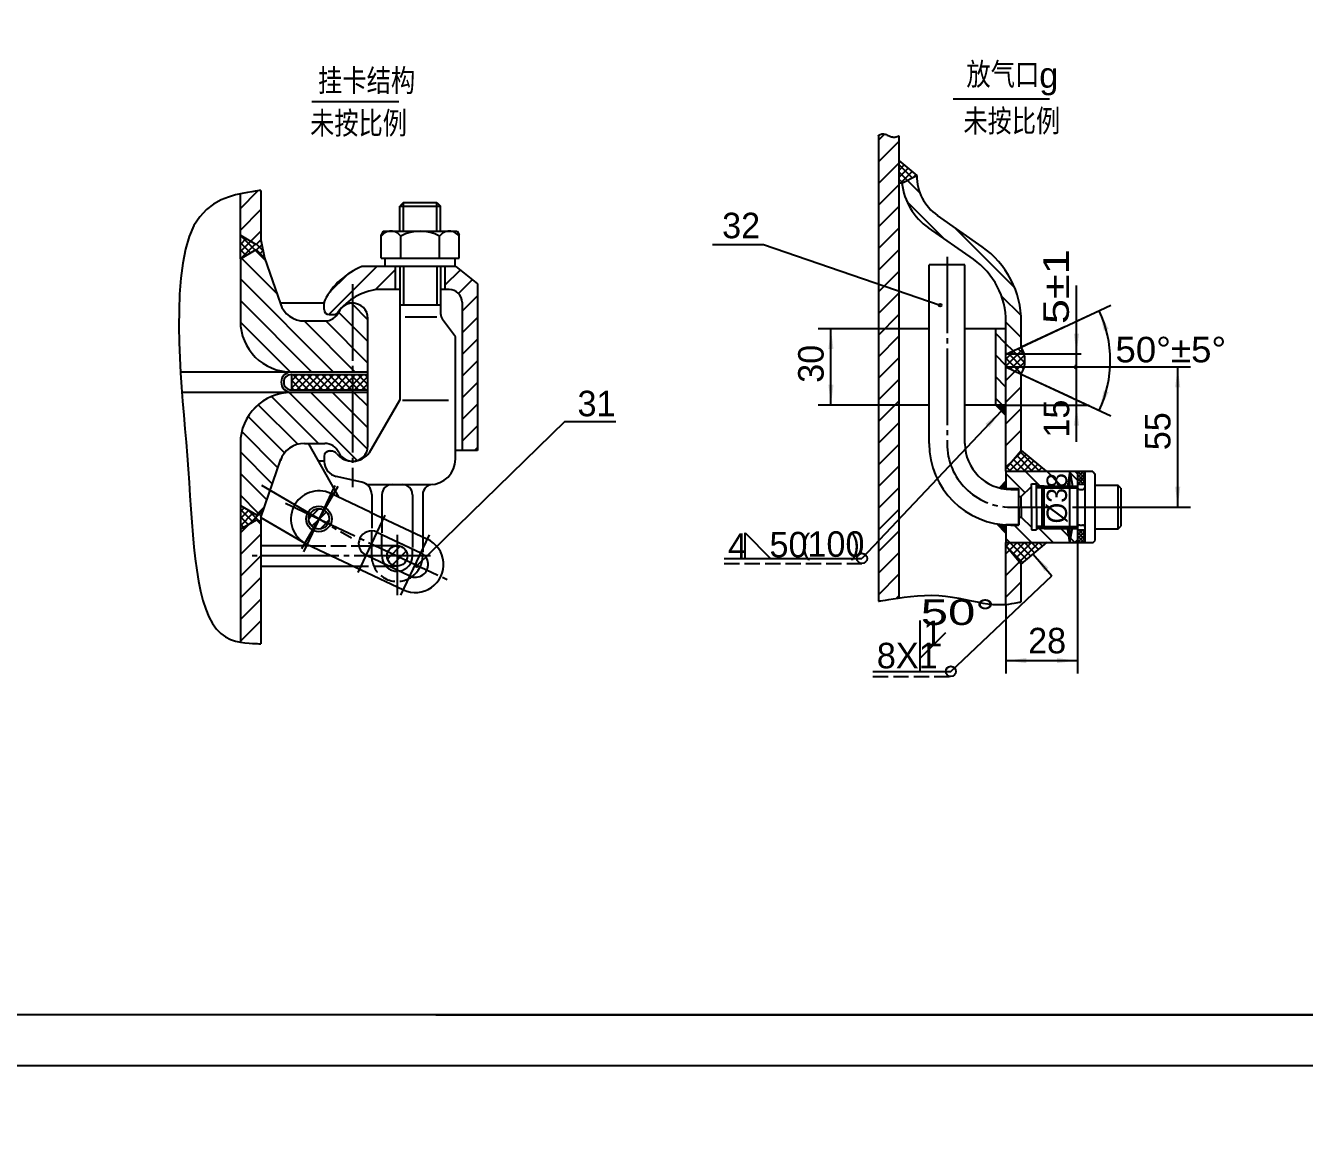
# Model space of a CAD drawing. Extents: x -623 to 82863, y -6032 to 376.
# Drawn here: x 5510.7 to 5761.4, y -714.1 to -494.7 of the extents above; entities that cross this region are included whole.
import ezdxf

# ---------------------------------------------------------------- set-up
doc = ezdxf.new("R2010")
doc.units = 0
doc.linetypes.add('DASHDOT', pattern=[18, 15, -1, 1, -1])
doc.linetypes.add('DASHED', pattern=[4, 3, -1])
doc.layers.get('0').update_dxf_attribs({"color": 8, "linetype": 'CONTINUOUS'})
for name, color, linetype in [('1', 8, 'CONTINUOUS'), ('2', 94, 'DASHDOT'), ('3', 2, 'DASHED'), ('5', 214, 'CONTINUOUS'), ('85', 7, 'CONTINUOUS')]:
    doc.layers.add(name, color=color, linetype=linetype)
doc.styles.get("Standard").update_dxf_attribs({"font": 'cadt_en', "bigfont": 'cadt_hz'})
doc.styles.add('STYLE1', font='cadt_en.shx', dxfattribs={"bigfont": 'cadt_hz.shx'})
doc.styles.add('STYLE188', font='cadt_en.shx', dxfattribs={"width": 1.439846, "bigfont": 'cadt_hz.shx'})
doc.styles.add('STYLE189', font='cadt_en.shx', dxfattribs={"width": 0.974868, "bigfont": 'cadt_hz.shx'})
doc.styles.add('STYLE190', font='cadt_en.shx', dxfattribs={"width": 1.319444, "bigfont": 'cadt_hz.shx'})
doc.styles.add('STYLE191', font='cadt_en.shx', dxfattribs={"width": 1.076207, "bigfont": 'cadt_hz.shx'})
doc.styles.add('STYLE192', font='cadt_en.shx', dxfattribs={"width": 1.088705, "bigfont": 'cadt_hz.shx'})
doc.styles.add('STYLE201', font='cadt_en.shx', dxfattribs={"width": 1.044319, "bigfont": 'cadt_hz.shx'})
doc.dimstyles.get("Standard").update_dxf_attribs({"dimtxt": 3.5, "dimasz": 4, "dimexe": 2, "dimexo": 0, "dimgap": 1, "dimtad": 1, "dimtoh": 1, "dimdec": 4, "dimzin": 0, "dimtxsty": 'STANDARD', "dimcen": 0, "dimazin": 3, "dimtfac": 1, "dimtdec": 4, "dimtmove": 0, "dimatfit": 3, "dimtolj": 1, "dimtzin": 0})

# ---------------------------------------------------------------- blocks, each defined once
blk = doc.blocks.new('*D15')
for p, q in [((5702.9, -561.66), (5739.07, -561.66)), ((5736.57, -589.16), (5736.57, -561.66)), ((5725.36, -589.16), (5739.07, -589.16))]:
    blk.add_line(p, q)
for points in [[(5736.57, -561.66), (5737.07, -565.66), (5736.07, -565.66)], [(5736.57, -589.16), (5736.07, -585.16), (5737.07, -585.16)]]:
    blk.add_solid(points)
at = {"style": 'STYLE1'}
blk.add_text('55', height=5, rotation=90, dxfattribs=at).set_placement((5735.14, -577.99))
blk = doc.blocks.new('*D16')
for p, q in [((5716.9, -596.16), (5716.9, -621.74)), ((5702.9, -608.19), (5702.9, -621.74)), ((5702.9, -619.24), (5716.9, -619.24))]:
    blk.add_line(p, q)
for points in [[(5702.9, -619.24), (5706.9, -618.74), (5706.9, -619.74)], [(5716.9, -619.24), (5712.9, -619.74), (5712.9, -618.74)]]:
    blk.add_solid(points)
at = {"style": 'STYLE1'}
blk.add_text('28', height=5, dxfattribs=at).set_placement((5707.25, -617.81))
blk = doc.blocks.new('*D17')
for p, q in [((5681.9, -554.16), (5666.08, -554.16)), ((5668.58, -569.16), (5668.58, -554.16)), ((5681.9, -569.16), (5666.08, -569.16))]:
    blk.add_line(p, q)
for points in [[(5668.58, -554.16), (5669.08, -558.16), (5668.08, -558.16)], [(5668.58, -569.16), (5668.08, -565.16), (5669.08, -565.16)]]:
    blk.add_solid(points)
at = {"style": 'STYLE1'}
blk.add_text('30', height=5, rotation=90, dxfattribs=at).set_placement((5667.15, -564.77))
blk = doc.blocks.new('*D18')
for p, q in [((5716.72, -576.36), (5716.72, -545.68)), ((5717.63, -559.16), (5702.9, -559.16)), ((5702.9, -561.66), (5719.22, -561.66)), ((5702.9, -569.16), (5719.22, -569.16))]:
    blk.add_line(p, q)
for points in [[(5716.72, -559.16), (5716.22, -555.16), (5717.22, -555.16)], [(5716.72, -569.16), (5717.22, -573.16), (5716.22, -573.16)]]:
    blk.add_solid(points)
at = {"style": 'STYLE1'}
blk.add_text('15', height=5, rotation=90, dxfattribs=at).set_placement((5715.3, -575.51))
at = {"insert": (5715.3, -553.25), "char_height": 5, "attachment_point": 7, "rotation": 90, "style": 'STYLE190'}
blk.add_mtext('5%%p1', dxfattribs=at)
blk = doc.blocks.new('*D19')
for p, q in [((5705.9, -557.76), (5723.44, -549.58)), ((5705.9, -563.06), (5723.44, -571.24))]:
    blk.add_line(p, q)
blk.add_arc((5700.22, -560.41), 23.13, 335, 385)
for points in [[(5721.18, -550.64), (5723.02, -554.22), (5722.08, -554.57)], [(5721.18, -570.18), (5722.08, -566.25), (5723.02, -566.6)]]:
    blk.add_solid(points)
at = {"insert": (5724.35, -560.83), "char_height": 5, "attachment_point": 7, "style": 'STYLE191'}
blk.add_mtext('50%%d%%p5%%d', dxfattribs=at)
blk = doc.blocks.new('*U20')
for p, q in [((5700.93, -569.19), (5700.97, -569.16)), ((5701.07, -569.34), (5701.25, -569.16)), ((5701.12, -569.16), (5702.9, -570.94, 1)), ((5701.22, -569.48), (5701.53, -569.16)), ((5701.36, -569.62), (5701.81, -569.16)), ((5701.4, -569.16), (5702.9, -570.66)), ((5701.5, -569.76), (5702.1, -569.16)), ((5701.64, -569.9), (5702.38, -569.16)), ((5702.9, -570.37), (5701.68, -569.16)), ((5701.78, -570.04), (5702.66, -569.16)), ((5701.92, -570.18), (5702.9, -569.21)), ((5701.97, -569.16), (5702.9, -570.09)), ((5702.06, -570.33), (5702.9, -569.49)), ((5702.21, -570.47), (5702.9, -569.77)), ((5702.29, -569.2), (5702.9, -569.81)), ((5702.35, -570.61), (5702.9, -570.06)), ((5702.49, -570.75), (5702.9, -570.34)), ((5702.53, -569.16), (5702.9, -569.53)), ((5702.63, -570.89), (5702.9, -570.62)), ((5702.77, -571.03), (5702.9, -570.9)), ((5702.82, -569.16), (5702.9, -569.24))]:
    blk.add_line(p, q)
blk = doc.blocks.new('*D21')
for p, q in [((5561.43, -370.71), (5535.01, -402.11)), ((5535.01, -402.11), (5522.45, -402.11))]:
    blk.add_line(p, q)
for points in [[(5561.43, -370.71), (5559.24, -374.09), (5558.47, -373.45)], [(5542.12, -393.67), (5544.31, -390.28), (5545.07, -390.93)]]:
    blk.add_solid(points)
at = {"insert": (5523.88, -400.68), "char_height": 5, "attachment_point": 7, "style": 'STYLE192'}
blk.add_mtext('%%c450', dxfattribs=at)
blk = doc.blocks.new('*D23')
for p, q in [((5546.89, -367.55), (5530.64, -378.99)), ((5530.64, -378.99), (5514.63, -378.99))]:
    blk.add_line(p, q)
for points in [[(5541.98, -371.01), (5544.97, -368.3), (5545.54, -369.11)], [(5540.35, -372.16), (5537.36, -374.87), (5536.79, -374.05)]]:
    blk.add_solid(points)
at = {"insert": (5516.06, -377.56), "char_height": 5, "attachment_point": 7, "style": 'STYLE201'}
blk.add_mtext('4-%%c30', dxfattribs=at)

msp = doc.modelspace()

# ---------------------------------------------------------------- linework, layer by layer
for p, q in [((5566.82312, -509.59999), (5583.86894, -509.59999, 1)), ((5711.45685, -509.14309), (5692.53854, -509.14309)), ((5677.89852, -517.2246), (5679.10463, -516.01849)), ((5677.89852, -516.27092), (5677.89885, -516.27074, 6.28319)), ((5677.89885, -516.27074), (5677.90111, -516.26949)), ((5677.90111, -516.26949), (5677.90724, -516.26609)), ((5677.90724, -516.26609), (5677.91918, -516.25949)), ((5677.91918, -516.25949), (5677.93887, -516.2486)), ((5677.93887, -516.2486), (5677.96825, -516.23235)), ((5677.96825, -516.23235), (5678.00924, -516.20968)), ((5678.00924, -516.20968), (5678.0638, -516.1795)), ((5678.0638, -516.1795), (5678.13348, -516.14166)), ((5678.13348, -516.14166), (5678.2184, -516.09957)), ((5678.2184, -516.09957), (5678.31831, -516.05757)), ((5678.31831, -516.05757), (5678.43296, -516.01997)), ((5678.43296, -516.01997), (5678.56209, -515.99111)), ((5678.56209, -515.99111), (5678.70546, -515.97531)), ((5678.70546, -515.97531), (5678.8628, -515.97691)), ((5678.8628, -515.97691), (5679.03387, -516.00021)), ((5679.03387, -516.00021), (5679.21795, -516.04776)), ((5679.21795, -516.04776), (5679.41245, -516.11492)), ((5679.41245, -516.11492), (5679.61433, -516.19526)), ((5679.61433, -516.19526), (5679.82053, -516.28233)), ((5679.82053, -516.28233), (5680.028, -516.36971)), ((5680.028, -516.36971), (5680.23369, -516.45097)), ((5680.23369, -516.45097), (5680.43455, -516.51967)), ((5681.52693, -516.49031), (5681.6251, -516.45143)), ((5681.6251, -516.45143), (5681.70612, -516.41633)), ((5681.70612, -516.41633), (5681.76963, -516.38832)), ((5681.76963, -516.38832), (5681.81736, -516.36727)), ((5681.81736, -516.36727), (5681.85155, -516.35219)), ((5681.85155, -516.35219), (5681.87447, -516.34209)), ((5681.87447, -516.34209), (5681.88838, -516.33595)), ((5681.88838, -516.33595), (5681.89852, -516.33148)), ((5681.89552, -516.3328), (5681.89815, -516.33164)), ((5677.89852, -521.46724), (5681.89852, -517.46724)), ((5680.43455, -516.51967), (5680.62753, -516.56937)), ((5680.62753, -516.56937), (5680.80994, -516.59542)), ((5680.80994, -516.59542), (5680.98053, -516.60021)), ((5680.98053, -516.60021), (5681.13841, -516.58793)), ((5681.13841, -516.58793), (5681.2827, -516.56273)), ((5681.2827, -516.56273), (5681.4125, -516.5288)), ((5681.4125, -516.5288), (5681.52693, -516.49031)), ((5681.89852, -521.70988), (5682.19449, -521.41391)), ((5677.89852, -525.70988), (5681.89852, -521.70988)), ((5684.52278, -524.6117), (5681.89852, -521.98744)), ((5681.89852, -523.12409), (5682.95599, -522.06663)), ((5681.89852, -524.53831), (5683.71749, -522.71934)), ((5683.58963, -525.09276), (5681.89852, -523.40166)), ((5682.19082, -525.66023), (5684.47899, -523.37206)), ((5677.89852, -529.95252), (5681.89852, -525.95252)), ((5682.65647, -525.57382), (5681.89852, -524.81587)), ((5686.0098, -527.51293), (5683.58963, -525.09276)), ((5684.79273, -524.47253), (5685.24049, -524.02477)), ((5549.01175, -528.92901), (5547.54523, -529.73589)), ((5550.47039, -528.34492), (5549.01175, -528.92901)), ((5551.86244, -527.93801), (5550.47039, -528.34492)), ((5553.12916, -527.66268), (5551.86244, -527.93801)), ((5552.80139, -530.57552), (5556.24117, -527.13575)), ((5554.21184, -527.47334), (5553.12916, -527.66268)), ((5555.0666, -527.33115), (5554.21184, -527.47334)), ((5555.70893, -527.22429), (5555.0666, -527.33115)), ((5556.16918, -527.14772), (5555.70893, -527.22429)), ((5556.4777, -527.0964), (5556.16918, -527.14772)), ((5556.66483, -527.06527), (5556.4777, -527.0964)), ((5556.76093, -527.04928), (5556.66483, -527.06527)), ((5556.79634, -527.04339), (5556.76093, -527.04928)), ((5546.12956, -530.81114), (5544.82347, -532.20038)), ((5547.54523, -529.73589), (5546.12956, -530.81114)), ((5552.80139, -534.81816), (5556.80139, -530.81816)), ((5584.79475, -535.03011), (5584.79475, -529.3903)), ((5591.29475, -535.03011), (5591.29475, -529.3903)), ((5677.89852, -534.19516), (5681.89852, -530.19516)), ((5690.81442, -536.56019), (5683.46371, -529.20948)), ((5543.68568, -533.94919), (5542.7615, -536.08462)), ((5544.82347, -532.20038), (5543.68568, -533.94919)), ((5542.7615, -536.08462), (5542.04259, -538.55953)), ((5555.69998, -538.79005), (5552.80139, -535.89146)), ((5552.80139, -536.23238), (5553.04714, -535.98663)), ((5552.80139, -537.64659), (5553.94372, -536.50427)), ((5554.84029, -537.0219), (5556.80139, -535.0608)), ((5677.89852, -538.4378), (5681.89852, -534.4378)), ((5704.59041, -546.09354), (5692.75014, -534.25327)), ((5542.04259, -538.55953), (5541.50721, -541.30823)), ((5552.80139, -539.0608), (5554.84029, -537.0219)), ((5554.80341, -539.30768), (5552.80139, -537.30567)), ((5553.90683, -539.82532), (5552.80139, -538.71988)), ((5552.82853, -540.44788), (5555.73687, -537.53954)), ((5557.71577, -540.80583), (5555.69998, -538.79005)), ((5557.25196, -538.9278), (5555.94533, -537.62117)), ((5555.97442, -538.71621), (5556.99521, -537.69542)), ((5556.68152, -539.42331), (5557.23904, -538.8658)), ((5655.33226, -537.64866), (5690.00811, -549.53783)), ((5677.89852, -542.68044), (5681.89852, -538.68044)), ((5541.50721, -541.30823), (5541.1336, -544.26501)), ((5553.01026, -540.34296), (5552.80139, -540.1341)), ((5559.94874, -547.28144), (5553.01026, -540.34296)), ((5579.56989, -541.99079), (5570.16909, -551.39159)), ((5579.25573, -546.54759), (5583.17668, -542.62664)), ((5584.79475, -541.99079), (5584.79475, -549.55206)), ((5591.29475, -541.99079), (5591.29475, -549.55206)), ((5592.91281, -545.61843), (5595.87041, -542.66084)), ((5677.89852, -546.92308), (5681.89852, -542.92308)), ((5541.1336, -544.26501), (5540.90002, -547.36417)), ((5571.0788, -562.65415), (5552.80139, -544.37674)), ((5595.54066, -547.23323), (5598.21981, -544.55407)), ((5540.90002, -547.36417), (5540.78472, -550.54002)), ((5566.83616, -562.65415), (5552.80139, -548.61938)), ((5596.26275, -550.75377), (5599.26275, -547.75377)), ((5677.89852, -551.16572), (5681.89852, -547.16572)), ((5705.85661, -551.60238), (5702.01651, -547.76228)), ((5540.78472, -550.54002), (5540.76595, -553.72686)), ((5572.0687, -550.91612), (5577.80139, -556.64881)), ((5574.55916, -549.16394), (5577.80139, -552.40617)), ((5677.89852, -555.40836), (5681.89852, -551.40836)), ((5716.85165, -552.65378), (5721.26175, -550.59732)), ((5540.76595, -553.72686), (5540.82195, -556.859)), ((5562.59131, -562.65194), (5552.8036, -552.86422)), ((5565.32124, -552.65394), (5575.32144, -562.65415)), ((5569.56408, -552.65415), (5577.80139, -560.89146)), ((5596.26275, -554.99641), (5599.26275, -551.99641)), ((5705.89852, -555.88694), (5702.89852, -552.88694)), ((5714.59885, -553.70428), (5705.89852, -557.76131)), ((5596.26275, -559.23905), (5599.26275, -556.23905)), ((5677.89852, -559.65101), (5681.89852, -555.65101)), ((5702.89852, -557.12958), (5700.89852, -555.12958)), ((5540.82195, -556.859), (5540.933, -559.88437)), ((5704.2834, -558.51445), (5702.89852, -557.12958)), ((5702.89852, -561.52106), (5706.15684, -558.26275)), ((5702.89852, -560.10685), (5704.67225, -558.33313)), ((5703.31893, -558.96419), (5706.36623, -562.0115)), ((5704.2834, -558.51445), (5706.59977, -560.83082)), ((5705.24787, -558.06471), (5706.5018, -559.31864)), ((5540.933, -559.88437), (5541.08744, -562.80549)), ((5596.26275, -563.48169), (5599.26275, -560.48169)), ((5677.89852, -563.89365), (5681.89852, -559.89365)), ((5702.89852, -561.37222), (5700.89852, -559.37222)), ((5717.63076, -559.16023), (5702.89852, -559.16023)), ((5702.89852, -559.958), (5705.93548, -562.99496)), ((5703.43818, -561.91187), (5702.89852, -561.37222)), ((5703.76809, -562.06571), (5706.50414, -559.32966)), ((5704.73256, -562.51545), (5706.61179, -560.63622)), ((5716.72391, -561.66023), (5716.47391, -561.22722)), ((5541.08744, -562.80549), (5541.27564, -565.63851)), ((5562.80139, -565.83036), (5565.4776, -563.15415)), ((5562.80139, -564.41614), (5564.06339, -563.15415)), ((5566.09352, -566.15415), (5563.09352, -563.15415)), ((5563.89182, -566.15415), (5566.89182, -563.15415)), ((5567.50773, -566.15415), (5564.50773, -563.15415)), ((5565.30603, -566.15415), (5568.30603, -563.15415)), ((5568.92195, -566.15415), (5565.92195, -563.15415)), ((5566.72024, -566.15415), (5569.72024, -563.15415)), ((5570.33616, -566.15415), (5567.33616, -563.15415)), ((5568.13446, -566.15415), (5571.13446, -563.15415)), ((5571.75038, -566.15415), (5568.75038, -563.15415)), ((5569.54867, -566.15415), (5572.54867, -563.15415)), ((5573.16459, -566.15415), (5570.16459, -563.15415)), ((5570.96289, -566.15415), (5573.96289, -563.15415)), ((5574.5788, -566.15415), (5571.5788, -563.15415)), ((5572.3771, -566.15415), (5574.80139, -563.72985)), ((5574.80139, -564.96252), (5572.99302, -563.15415)), ((5574.80139, -563.54831), (5574.40723, -563.15415)), ((5574.80139, -565.14407), (5576.79131, -563.15415)), ((5574.80139, -563.72985), (5575.3771, -563.15415)), ((5577.40723, -566.15415), (5574.80139, -563.54831)), ((5575.20553, -566.15415), (5577.80139, -563.55828)), ((5577.80139, -565.1341), (5575.82144, -563.15415, 6.28319)), ((5577.80139, -563.71988), (5577.23566, -563.15415)), ((5702.89852, -565.61486), (5700.89852, -563.61486)), ((5702.89852, -561.66023), (5718.22391, -561.66023)), ((5702.89852, -561.66023), (5718.38799, -561.66023)), ((5702.89852, -564.34949), (5704.73256, -562.51545)), ((5705.89852, -563.05915), (5715.80485, -567.67855)), ((5716.47391, -562.09324), (5716.72391, -561.66023)), ((5541.27564, -565.63851), (5541.48795, -568.39957)), ((5564.67931, -566.15415), (5562.80139, -564.27623)), ((5563.26509, -566.15415), (5562.80139, -565.69045)), ((5573.79131, -566.15415), (5574.80139, -565.14407)), ((5575.99302, -566.15415), (5574.80139, -564.96252)), ((5576.61974, -566.15415), (5577.80139, -564.97249)), ((5596.26275, -567.72434), (5599.26275, -564.72434)), ((5677.89852, -568.13629), (5681.89852, -564.13629)), ((5702.89852, -568.59213), (5705.89852, -565.59213)), ((5541.48795, -568.39957), (5541.71474, -571.10482)), ((5564.04367, -576.83222), (5556.29888, -569.08743)), ((5568.10824, -576.65415), (5558.90048, -567.44638)), ((5574.80139, -579.10466), (5562.3606, -566.66387)), ((5574.80139, -574.86202), (5566.59352, -566.65415)), ((5574.80139, -570.61938), (5570.83616, -566.65415)), ((5577.80139, -569.37674), (5575.0788, -566.65415)), ((5596.26275, -571.96698), (5599.26275, -568.96698)), ((5677.89852, -572.37893), (5681.89852, -568.37893)), ((5702.20125, -569.16023), (5700.89852, -567.8575)), ((5716.61425, -568.05598), (5721.26175, -570.22314)), ((5541.71474, -571.10482), (5541.94636, -573.77041)), ((5561.47862, -578.5098), (5554.32201, -571.3532)), ((5577.80139, -573.61938), (5574.80139, -570.61938)), ((5701.99851, -570.26022), (5674.67049, -599.19439, 1)), ((5700.90737, -569.16907), (5700.91621, -569.16023)), ((5701.61448, -569.87618), (5702.33043, -569.16023)), ((5702.89852, -569.8575), (5702.20125, -569.16023)), ((5702.32158, -570.58329), (5702.89852, -570.00634)), ((5702.89852, -569.16023), (5718.22391, -569.16023)), ((5702.89852, -572.83477), (5705.89852, -569.83477)), ((5541.94636, -573.77041), (5542.17318, -576.4125)), ((5616.39085, -572.33143), (5587.36727, -600.67567)), ((5596.26275, -576.20962), (5599.26275, -573.20962)), ((5677.89852, -576.62157), (5681.89852, -572.62157)), ((5702.89852, -577.07741), (5705.89852, -574.07741)), ((5542.17318, -576.4125), (5542.38557, -579.04723)), ((5560.15496, -581.42879), (5553.07156, -574.34539)), ((5577.73254, -577.79317), (5574.80139, -574.86202)), ((5542.38557, -579.04723), (5542.57688, -581.68586)), ((5559.06711, -584.58358), (5552.80139, -578.31786)), ((5575.70998, -580.01325), (5574.80139, -579.10466)), ((5598.67801, -578.037), (5599.26275, -577.45226)), ((5677.89852, -580.86421), (5681.89852, -576.86421)), ((5703.54439, -582.0884), (5706.83438, -578.79841)), ((5704.29797, -579.92061), (5706.06541, -578.15317)), ((5708.05836, -582.0884), (5705.0246, -579.05464)), ((5709.47257, -582.0884), (5705.66984, -578.28567)), ((5677.89852, -585.10685), (5681.89852, -581.10685)), ((5702.89852, -581.32005), (5704.29797, -579.92061)), ((5703.81572, -582.0884), (5703.08887, -581.36156)), ((5705.22993, -582.0884), (5703.73411, -580.59258)), ((5706.64415, -582.0884), (5704.37936, -579.82361)), ((5704.9586, -582.0884), (5707.60335, -579.44366)), ((5706.37282, -582.0884), (5708.37232, -580.0889)), ((5707.78703, -582.0884), (5709.14129, -580.73414)), ((5709.20124, -582.0884), (5709.91026, -581.37939)), ((5542.57688, -581.68586), (5542.75249, -584.32009)), ((5557.97925, -587.73836), (5552.80139, -582.5605)), ((5702.89852, -582.0884), (5717.43976, -582.0884)), ((5706.65001, -586.33691), (5702.89852, -582.58542)), ((5706.64415, -582.0884), (5709.91597, -585.36023)), ((5710.61546, -582.0884), (5710.67923, -582.02463)), ((5713.80861, -585.01023), (5710.88679, -582.0884)), ((5715.43976, -582.0884), (5714.94656, -585.04758)), ((5716.89852, -583.8575), (5715.12943, -582.0884)), ((5715.43976, -596.0884), (5715.43976, -582.0884)), ((5715.43976, -582.0884), (5715.93295, -585.04758)), ((5716.89852, -582.61345), (5717.35175, -582.16023)), ((5716.89852, -583.32056), (5718.05885, -582.16023)), ((5716.89852, -584.02766), (5718.39852, -582.52766)), ((5718.39852, -584.2625), (5716.89852, -582.7625)), ((5718.08914, -584.66023), (5716.89852, -583.46961)), ((5716.97307, -584.66023), (5718.39852, -583.23477)), ((5718.39852, -583.5554), (5717.00336, -582.16023)), ((5717.68017, -584.66023), (5718.39852, -583.94188)), ((5718.39852, -582.84829), (5717.71046, -582.16023)), ((5542.75249, -584.32009), (5542.92077, -586.93672)), ((5677.89852, -589.34949), (5681.89852, -585.34949)), ((5701.94657, -585.45791), (5701.7378, -585.24913)), ((5701.75381, -585.41411), (5702.89852, -584.2694)), ((5702.38305, -585.54084), (5701.91457, -585.07235)), ((5702.04326, -585.47821), (5702.89852, -584.62295)), ((5702.79459, -585.59882), (5702.09135, -584.89558)), ((5702.89852, -585.3492), (5702.26813, -584.7188)), ((5702.34118, -585.53384), (5702.89852, -584.9765)), ((5702.89852, -584.99565), (5702.4449, -584.54202)), ((5702.89852, -584.64209), (5702.62168, -584.36525)), ((5702.64817, -585.58041), (5702.89852, -585.33006)), ((5702.89852, -584.28854), (5702.79846, -584.18847)), ((5710.39852, -585.01023), (5708.89852, -585.01023)), ((5710.04852, -585.36023), (5716.89852, -585.36023)), ((5714.94656, -585.04758), (5715.93295, -585.04758)), ((5717.38204, -584.66023), (5716.89852, -584.17672)), ((5718.38728, -584.66023), (5718.39852, -584.64898)), ((5542.92077, -586.93672), (5543.09009, -589.52257)), ((5556.29888, -590.30063), (5552.80139, -586.80314)), ((5543.09009, -589.52257), (5543.26883, -592.06445)), ((5552.80139, -589.97249), (5553.51636, -589.25753)), ((5555.23077, -592.06095), (5552.80139, -589.63157, 6.28319)), ((5552.80139, -591.38671), (5554.41293, -589.77517)), ((5552.80139, -592.80092), (5555.30951, -590.29281)), ((5554.33419, -592.57858), (5552.80139, -591.04578)), ((5556.80139, -592.21736), (5554.28581, -589.70177)), ((5554.57967, -592.43686), (5557.29561, -589.72092, 6.28319)), ((5556.89139, -590.89314), (5556.29888, -590.30063)), ((5556.36098, -592.06976), (5556.80139, -591.62935)), ((5566.21057, -591.41255), (5566.82082, -590.80231)), ((5566.82082, -590.80231), (5566.91966, -590.70347)), ((5566.83418, -592.91027), (5568.10321, -591.64124)), ((5566.91966, -590.70347), (5568.16388, -589.45924, 6.28319)), ((5568.14224, -591.60221), (5568.25779, -591.48666)), ((5568.25779, -591.48666), (5568.26145, -591.483)), ((5568.26145, -591.483), (5569.6616, -590.08285)), ((5569.70207, -592.16369), (5570.19921, -591.66656)), ((5677.89852, -593.59213), (5681.89852, -589.59213)), ((5543.26883, -592.06445), (5543.46535, -594.54915)), ((5552.80139, -594.21513), (5554.57967, -592.43686)), ((5553.43762, -593.09622), (5552.80139, -592.46)), ((5568.41789, -593.44788), (5569.59592, -592.26985)), ((5569.59592, -592.26985), (5569.70207, -592.16369)), ((5651.74513, -599.19439), (5651.74513, -594.19439, 1)), ((5651.74513, -594.19439), (5656.74513, -599.19439)), ((5677.89852, -597.83477), (5681.89852, -593.83477)), ((5701.09918, -592.43271), (5701.10744, -592.42444)), ((5702.89852, -594.18803), (5701.14066, -592.43017)), ((5701.27595, -592.60948), (5701.41126, -592.47418)), ((5701.45273, -592.78626), (5701.72034, -592.51865)), ((5702.89852, -593.83448), (5701.56046, -592.49641)), ((5701.62951, -592.96304), (5702.03493, -592.55761)), ((5701.80628, -593.13981), (5702.35529, -592.59081)), ((5702.89852, -593.48093), (5701.96737, -592.54977)), ((5701.98306, -593.31659), (5702.6817, -592.61794)), ((5702.15984, -593.49337), (5702.89852, -592.75468)), ((5702.33661, -593.67014), (5702.89852, -593.10823)), ((5702.89852, -593.12737), (5702.36264, -592.59149)), ((5702.51339, -593.84692), (5702.89852, -593.46178)), ((5702.69017, -594.0237), (5702.89852, -593.81534)), ((5702.89852, -592.77382), (5702.74729, -592.62259)), ((5702.86694, -594.20047), (5702.89852, -594.16889)), ((5707.91622, -596.0884), (5704.48805, -592.66023)), ((5710.39852, -593.31023), (5708.89852, -593.31023)), ((5712.15886, -596.0884), (5709.03069, -592.96023)), ((5710.04852, -592.96023), (5716.89852, -592.96023)), ((5716.40001, -596.08691), (5713.62333, -593.31023)), ((5715.43976, -596.0884), (5714.94656, -593.12922)), ((5714.94656, -593.12922), (5715.93295, -593.12922)), ((5715.43976, -596.0884), (5715.93295, -593.12922)), ((5716.89852, -593.92716), (5717.16546, -593.66023)), ((5716.89852, -594.63427), (5717.87256, -593.66023)), ((5716.89852, -595.34137), (5718.39852, -593.84137)), ((5718.39852, -595.57621), (5716.89852, -594.07621)), ((5718.39852, -594.8691), (5717.18965, -593.66023)), ((5718.39852, -594.162), (5717.89676, -593.66023)), ((5543.46535, -594.54915), (5543.68804, -596.9635)), ((5552.80139, -598.45777), (5556.80139, -594.45777)), ((5703.67358, -596.0884), (5702.89852, -595.31334)), ((5702.89852, -596.0884), (5717.43976, -596.0884)), ((5702.96438, -596.81054), (5703.68653, -596.0884)), ((5703.60963, -597.57951), (5705.10074, -596.0884)), ((5706.98274, -599.39755), (5703.67358, -596.0884)), ((5704.25487, -598.34848), (5706.51495, -596.0884)), ((5704.90011, -599.11745), (5707.92917, -596.0884)), ((5707.75171, -598.75231), (5705.0878, -596.0884)), ((5705.54536, -599.88643), (5709.34338, -596.0884)), ((5708.52068, -598.10707), (5706.50201, -596.0884)), ((5709.28965, -597.46183), (5707.91622, -596.0884)), ((5710.05862, -596.81658), (5709.33044, -596.0884)), ((5709.8771, -596.96889), (5710.75759, -596.0884)), ((5710.82759, -596.17134), (5710.74465, -596.0884)), ((5716.89852, -596.04848), (5718.39852, -594.54848)), ((5718.27544, -596.16023), (5716.89852, -594.78332)), ((5717.56833, -596.16023), (5716.89852, -595.49042)), ((5717.49388, -596.16023), (5718.39852, -595.25559)), ((5718.20099, -596.16023), (5718.39852, -595.96269)), ((5543.68804, -596.9635), (5543.94526, -599.29429)), ((5552.80139, -602.70041), (5556.80139, -598.70041)), ((5581.63863, -599.31902), (5582.24423, -598.71343)), ((5582.24423, -598.71343), (5582.66772, -598.28993)), ((5582.66772, -598.28993), (5583.54475, -597.41291)), ((5583.54475, -597.41291), (5584.15034, -596.80731)), ((5583.54475, -599.53423), (5584.10835, -598.97063)), ((5584.10835, -598.97063), (5584.36555, -598.71343)), ((5584.36555, -598.71343), (5585.3085, -597.77047)), ((5647.66951, -599.19439), (5674.67049, -599.19439)), ((5677.89852, -602.07741), (5681.89852, -598.07741)), ((5706.21377, -600.0428), (5702.89852, -596.72756)), ((5702.89852, -598.29062), (5703.60963, -597.57951)), ((5708.2457, -598.3378), (5711.92022, -602.61999)), ((5543.94526, -599.29429), (5544.24509, -601.52775)), ((5544.24509, -601.52775), (5544.59444, -603.64776)), ((5582.60179, -600.47718), (5583.54475, -599.53423)), ((5702.89852, -602.53326), (5705.54536, -599.88643)), ((5544.59444, -603.64776), (5544.99992, -605.63762)), ((5552.80139, -606.94306), (5556.80139, -602.94306)), ((5677.89852, -606.32005), (5681.89852, -602.32005)), ((5692.10105, -621.34849), (5711.92022, -602.61999)), ((5702.89852, -606.7759), (5705.89852, -603.7759)), ((5544.99992, -605.63762), (5545.46814, -607.48063)), ((5681.43898, -607.02224), (5681.89852, -606.56269)), ((5682.94192, -606.81172), (5684.19585, -606.66627)), ((5684.19585, -606.66627), (5685.52766, -606.54607)), ((5685.52766, -606.54607), (5686.90922, -606.46519)), ((5686.90922, -606.46519), (5688.31245, -606.43767)), ((5688.31245, -606.43767), (5689.70921, -606.47756)), ((5689.70921, -606.47756), (5691.07549, -606.59346)), ((5691.07549, -606.59346), (5692.40349, -606.77211)), ((5545.46814, -607.48063), (5546.00572, -609.16009)), ((5546.00572, -609.16009), (5546.61926, -610.65928)), ((5552.80139, -611.1857), (5556.80139, -607.1857)), ((5677.89852, -607.58923), (5677.90249, -607.58858)), ((5677.90249, -607.58858), (5677.93024, -607.58407)), ((5677.93024, -607.58407), (5678.00557, -607.57182)), ((5678.00557, -607.57182), (5678.15226, -607.54796)), ((5678.15226, -607.54796), (5678.3941, -607.50863)), ((5678.3941, -607.50863), (5678.75489, -607.44996)), ((5678.75489, -607.44996), (5679.25839, -607.36808)), ((5679.25839, -607.36808), (5679.92842, -607.25912)), ((5679.92842, -607.25912), (5680.78009, -607.1222)), ((5680.78009, -607.1222), (5681.79396, -606.96838)), ((5681.79396, -606.96838), (5682.94192, -606.81172)), ((5692.40349, -606.77211), (5693.68952, -606.99478)), ((5693.68952, -606.99478), (5694.92988, -607.24276)), ((5694.92988, -607.24276), (5696.12085, -607.49733)), ((5696.12085, -607.49733), (5697.25874, -607.73976)), ((5697.25874, -607.73976), (5698.33983, -607.95135)), ((5698.33983, -607.95135), (5699.36042, -608.11336)), ((5699.36042, -608.11336), (5700.31686, -608.212)), ((5700.31686, -608.212), (5701.20567, -608.2531)), ((5701.20567, -608.2531), (5702.02345, -608.24743)), ((5702.02345, -608.24743), (5702.76678, -608.20574)), ((5702.76678, -608.20574), (5703.43224, -608.1388)), ((5703.43224, -608.1388), (5704.01641, -608.05735)), ((5704.01641, -608.05735), (5704.51587, -607.97216)), ((5704.51587, -607.97216), (5704.92722, -607.89398)), ((5704.92722, -607.89398), (5705.2495, -607.83141)), ((5705.2495, -607.83141), (5705.49169, -607.78439)), ((5705.49169, -607.78439), (5705.66523, -607.75069)), ((5705.66523, -607.75069), (5705.78156, -607.72811)), ((5705.78156, -607.72811), (5705.85212, -607.71441)), ((5705.85212, -607.71441), (5705.90361, -607.70441)), ((5705.88835, -607.70738), (5705.9017, -607.70478)), ((5546.61926, -610.65928), (5547.31539, -611.96151)), ((5552.80139, -615.42834), (5556.80139, -611.42834)), ((5686.10105, -621.34849), (5686.10105, -611.34849)), ((5547.31539, -611.96151), (5548.1007, -613.05007)), ((5548.1007, -613.05007), (5548.97555, -613.91571)), ((5548.97555, -613.91571), (5549.91525, -614.57892)), ((5686.10105, -618.74584), (5691.10105, -613.74584)), ((5549.91525, -614.57892), (5550.88881, -615.06765)), ((5550.88881, -615.06765), (5551.86528, -615.40983)), ((5551.86528, -615.40983), (5552.8137, -615.6334)), ((5552.8137, -615.6334), (5553.70309, -615.76632)), ((5553.70309, -615.76632), (5554.5025, -615.83652)), ((5554.5025, -615.83652), (5555.18096, -615.87194)), ((5555.18096, -615.87194), (5555.71583, -615.89601)), ((5555.71583, -615.89601), (5556.11777, -615.9141)), ((5556.11777, -615.9141), (5556.40578, -615.92706)), ((5556.40578, -615.92706), (5556.59884, -615.93574)), ((5556.59884, -615.93574), (5556.71594, -615.94101)), ((5556.71594, -615.94101), (5556.80139, -615.94486)), ((5676.82045, -621.34849), (5692.10105, -621.34849)), ((5591.14288, -688.65412), (5771.14288, -688.65412)), ((5961.14288, -698.65412), (5367.14288, -698.65412, 1))]:
    msp.add_line(p, q)
for centre, radius in [((5690.00811, -549.53783), 0.25), ((5717.60436, -583.46716), 0.125), ((5674.67049, -599.19439), 1), ((5692.10105, -621.34849), 1)]:
    msp.add_circle(centre, radius)
for points in [[(5701.99851, -570.26022), (5699.61545, -573.51153), (5698.88845, -572.82488)], [(5708.2457, -598.3378), (5711.22998, -601.0478), (5710.47108, -601.699)]]:
    msp.add_solid(points)
at = {"layer": '1'}
for p, q in [((5677.89852, -516.27092), (5677.89852, -607.58923)), ((5681.89852, -516.33148), (5681.89852, -606.95411)), ((5681.89852, -521.16023), (5685.39852, -524.16023)), ((5682.48885, -525.66023), (5681.89852, -525.66023, 6.28319)), ((5682.48885, -525.66023), (5685.39852, -524.16023)), ((5698.2229, -538.08534), (5689.44955, -531.94217)), ((5696.50217, -540.5428), (5687.72882, -534.39963)), ((5645.33226, -537.64866), (5655.33226, -537.64866, 6.28319)), ((5687.84416, -576.66023), (5687.84416, -541.66023)), ((5694.84416, -541.66023), (5687.84416, -541.66023)), ((5694.84416, -576.66023), (5694.84416, -541.66023)), ((5702.89852, -559.16023), (5702.89852, -552.83008)), ((5705.89852, -557.76131), (5705.89852, -552.83008)), ((5687.84416, -554.16023), (5681.89852, -554.16023)), ((5702.89852, -554.16023), (5694.84416, -554.16023)), ((5700.89852, -569.16023), (5700.89852, -554.16023)), ((5702.89852, -559.16023), (5705.89852, -557.76131)), ((5702.89852, -582.0884), (5702.89852, -559.16023)), ((5702.89852, -561.66023), (5705.89852, -563.05915, 6.28319)), ((5705.89852, -578.01314), (5705.89852, -563.05915)), ((5687.84416, -569.16023), (5681.89852, -569.16023)), ((5702.89852, -569.16023), (5694.84416, -569.16023)), ((5700.89852, -569.16023), (5702.89852, -571.16023)), ((5702.89852, -581.5884), (5705.89852, -578.01314)), ((5705.89852, -578.01314), (5710.75523, -582.0884)), ((5702.89852, -584.0884), (5701.60874, -585.37819)), ((5702.89852, -582.0884), (5702.89852, -585.61041)), ((5702.89852, -582.0884), (5716.39852, -582.0884)), ((5716.89852, -582.5884), (5716.39852, -582.0884)), ((5719.89852, -582.16023), (5716.89852, -582.16023)), ((5716.89852, -582.16023), (5716.89852, -596.16023)), ((5718.39852, -596.16023), (5718.39852, -582.16023, 6.28319)), ((5719.89852, -582.16023), (5720.39852, -582.66023)), ((5720.39852, -595.66023), (5720.39852, -582.66023)), ((5702.89852, -585.5884), (5705.39852, -585.5884)), ((5705.35777, -585.5884), (5702.89852, -585.5884)), ((5703.84416, -585.66023), (5705.34416, -585.66023)), ((5705.34416, -585.66023), (5705.34416, -592.66023)), ((5705.39852, -589.0884), (5705.39852, -585.5884)), ((5705.89852, -587.0884), (5707.89852, -585.0884)), ((5707.89852, -584.5884), (5708.89852, -584.5884, 6.28319)), ((5707.89852, -589.0884), (5707.89852, -584.5884)), ((5708.89852, -589.0884), (5708.89852, -584.5884, 6.28319)), ((5710.04852, -585.36023), (5708.89852, -585.36023)), ((5709.89852, -585.51023), (5710.39852, -585.01023)), ((5709.89852, -585.51023), (5709.89852, -592.81023)), ((5710.39852, -585.01023), (5716.89852, -585.01023)), ((5710.39852, -593.31023), (5710.39852, -585.01023)), ((5716.89852, -584.66023), (5718.39852, -584.66023)), ((5716.89852, -585.16023), (5716.89852, -585.01023, 6.28319)), ((5716.89852, -593.31023), (5716.89852, -585.01023)), ((5717.39852, -585.66023), (5717.89852, -585.66023, 6.28319)), ((5718.39852, -585.16023), (5718.39852, -585.01023)), ((5724.89852, -584.91023), (5720.39852, -584.91023)), ((5725.39852, -585.41023), (5724.89852, -584.91023)), ((5724.89852, -593.41023), (5724.89852, -584.91023)), ((5725.39852, -585.41023), (5725.39852, -592.91023)), ((5705.39852, -587.0884), (5705.89852, -587.0884)), ((5705.39852, -589.0884), (5705.39852, -592.5884)), ((5705.89852, -589.0884), (5705.89852, -587.0884)), ((5705.89852, -589.0884), (5705.89852, -591.0884)), ((5707.89852, -589.0884), (5707.89852, -593.5884)), ((5708.89852, -589.0884), (5708.89852, -593.5884)), ((5708.89852, -589.0884), (5708.89852, -593.5884)), ((5720.39852, -589.16023), (5725.36079, -589.16023)), ((5705.39852, -591.0884), (5705.89852, -591.0884)), ((5705.89852, -591.0884), (5707.89852, -593.0884)), ((5702.89852, -594.23206), (5701.08742, -592.42095)), ((5702.89852, -592.5884), (5705.39852, -592.5884)), ((5705.35777, -592.5884), (5702.89852, -592.5884)), ((5702.89852, -592.63226), (5702.89852, -596.0884)), ((5703.84416, -592.66023), (5705.34416, -592.66023, 6.28319)), ((5707.89852, -593.5884), (5708.89852, -593.5884)), ((5710.04852, -592.96023), (5708.89852, -592.96023)), ((5710.39852, -593.31023), (5709.89852, -592.81023)), ((5710.39852, -593.31023), (5716.89852, -593.31023)), ((5718.39852, -593.66023), (5716.89852, -593.66023)), ((5717.39852, -592.66023), (5717.89852, -592.66023, 6.28319)), ((5720.39852, -593.41023), (5724.89852, -593.41023)), ((5724.89852, -593.41023), (5725.39852, -592.91023)), ((5702.89852, -596.0884), (5716.39852, -596.0884)), ((5702.89852, -608.19249), (5702.89852, -596.0884)), ((5705.89852, -600.30732), (5710.92643, -596.0884)), ((5716.89852, -595.5884), (5716.39852, -596.0884)), ((5719.89852, -596.16023), (5716.89852, -596.16023)), ((5719.89852, -596.16023), (5720.39852, -595.66023)), ((5705.89852, -600.30732), (5702.89852, -596.73206)), ((5705.89852, -607.7054), (5705.89852, -600.30732)), ((5951.14288, -688.65412), (5377.14288, -688.65412))]:
    msp.add_line(p, q, dxfattribs=at)
for centre, radius, start, end in [((5694.89852, -524.16023), 12.5, 186.8921026, 235), ((5694.89852, -524.16023), 9.5, 180, 235), ((5687.89852, -552.83008), 18, 0, 55), ((5687.89852, -552.83008), 15, 0, 55), ((5701.37219, -560.41023), 5.24447, 329.6627656, 390.3372344), ((5703.84416, -576.66023), 16, 180, 270), ((5703.84416, -576.66023), 9, 180, 270), ((5717.39852, -585.16023), 0.5, 180, 270), ((5717.89852, -585.16023), 0.5, 270, 360), ((5717.39852, -593.16023), 0.5, 90, 180), ((5717.89852, -593.16023), 0.5, 0, 90)]:
    msp.add_arc(centre, radius, start, end, dxfattribs=at)
at = {"layer": '2'}
for p, q in [((5556.80139, -527.04255), (5556.79634, -527.04339)), ((5556.87979, -537.14143), (5556.65243, -536.91407)), ((5557.38863, -540.13042), (5557.48287, -540.03618)), ((5691.34416, -540.04863), (5691.34416, -576.66023, 1)), ((5570.29493, -547.02311), (5573.79358, -543.52446)), ((5574.80139, -545.45024), (5574.80139, -585.20595)), ((5556.92041, -584.85101), (5574.5875, -595.19137)), ((5571.92067, -585.1189), (5564.78825, -597.30503)), ((5571.30129, -584.91636), (5565.16679, -597.89947)), ((5561.67336, -588.37014), (5593.61648, -603.4632)), ((5703.84416, -589.16023), (5711.05093, -589.16023, 6.28319)), ((5715.96497, -589.16023), (5725.17091, -589.16023)), ((5557.25401, -589.84155), (5557.00599, -589.59352)), ((5581.14014, -590.70793), (5575.81626, -601.97545)), ((5583.54475, -594.5731), (5583.54475, -606.43194)), ((5584.29319, -606.38106), (5589.87701, -594.56339)), ((5590.10063, -598.71343), (5554.94828, -598.71343)), ((5556.77607, -615.94372), (5556.79823, -615.94472))]:
    msp.add_line(p, q, dxfattribs=at)
msp.add_arc((5703.84416, -576.66023), 12.5, 180, 270, dxfattribs=at)
at = {"layer": '3'}
for p, q in [((5578.54475, -590.25879), (5578.54475, -593.8167, 6.28319)), ((5580.54475, -591.20379), (5580.54475, -594.52181)), ((5586.54475, -594.03878), (5586.54475, -597.3568)), ((5588.54475, -594.98377), (5588.54475, -598.33894)), ((5566.52567, -596.71343), (5576.02206, -596.71343)), ((5580.54475, -596.71343), (5578.54475, -596.71343)), ((5574.9226, -600.71343), (5581.9449, -600.71343)), ((5647.66951, -600.19439), (5674.67049, -600.19439, 1)), ((5676.82045, -622.34849), (5692.10105, -622.34849))]:
    msp.add_line(p, q, dxfattribs=at)
for radius, start, end in [(5, 184.6005709, 305.244892), (3, 210.8688771, 278.5498492)]:
    msp.add_arc((5583.54475, -598.71343), radius, start, end, dxfattribs=at)
at = {"layer": '5'}
msp.add_circle((5587.36727, -600.67567), 0.25, dxfattribs=at)
at = {"layer": '85'}
for p, q in [((5552.80139, -540.46355), (5552.80139, -527.73393)), ((5556.80139, -527.04255), (5556.80139, -536.76511, 6.28319)), ((5584.79475, -529.3903), (5584.04475, -530.1403)), ((5584.04475, -535.03011), (5584.04475, -530.1403)), ((5584.04475, -530.1403), (5592.04475, -530.1403)), ((5584.79475, -529.3903), (5591.29475, -529.3903, 6.28319)), ((5591.29475, -529.3903), (5592.04475, -530.1403)), ((5592.04475, -535.03011), (5592.04475, -530.1403)), ((5552.80139, -535.84474), (5555.92078, -537.64572, 6.28319)), ((5580.7735, -535.03011), (5580.4235, -535.78011, 6.28319)), ((5580.4235, -540.36344), (5580.4235, -535.78011)), ((5580.7735, -535.03011), (5595.31599, -535.03011)), ((5584.23412, -540.36344), (5584.23412, -536.03011)), ((5591.85537, -540.36344), (5591.85537, -536.03011, 6.28319)), ((5595.31599, -535.03011), (5595.66599, -535.78011)), ((5595.66599, -540.36344), (5595.66599, -535.78011, 1)), ((5552.80139, -540.46355), (5555.92078, -538.66257)), ((5555.92078, -537.64572), (5556.80139, -536.76511)), ((5555.92078, -538.66257), (5557.53247, -540.27426)), ((5556.80139, -536.76511), (5557.53247, -540.27426, 6.28319)), ((5552.80139, -540.46355), (5552.80139, -552.65415)), ((5557.53247, -540.27426), (5560.63931, -549.2841)), ((5580.4235, -540.36344), (5595.66599, -540.36344)), ((5581.13119, -540.36344), (5581.13119, -541.99079, 6.28319)), ((5594.92519, -541.99079), (5594.92519, -540.36344)), ((5595.03892, -541.99079), (5576.63119, -541.99079, 6.28319)), ((5583.17668, -541.99079), (5583.17668, -546.49079)), ((5584.04475, -541.99079), (5584.04475, -568.13871)), ((5592.04475, -541.99079), (5592.04475, -551.18709, 6.28319)), ((5592.91281, -541.99079), (5592.91281, -546.49079)), ((5595.03892, -541.99079), (5599.26275, -545.39451)), ((5584.04475, -546.49079), (5579.69717, -546.49079)), ((5593.76275, -546.49079), (5592.04475, -546.49079)), ((5599.26275, -545.39451), (5599.26275, -578.037)), ((5596.26275, -548.99079), (5596.26275, -578.037)), ((5569.19877, -549.15415), (5560.5945, -549.15415, 6.28319)), ((5569.19877, -550.39159), (5569.19877, -549.15283, 6.28319)), ((5570.19877, -551.39159), (5571.09038, -551.39159, 6.28319)), ((5574.80139, -549.15415), (5573.58489, -549.15415)), ((5592.04475, -549.55206), (5584.04475, -549.55206)), ((5565.36617, -552.65415), (5569.85009, -552.65415)), ((5577.80139, -562.65415), (5577.80139, -552.15415)), ((5591.34406, -551.87178), (5585.11962, -551.87178)), ((5594.98076, -555.7848), (5592.44197, -552.38339)), ((5594.98076, -579.71343), (5594.98076, -555.7848, 6.28319)), ((5577.80139, -577.15415), (5577.80139, -557.38828)), ((5577.80139, -562.65415), (5541.07944, -562.65415)), ((5562.80139, -563.15415), (5562.80139, -566.15415)), ((5562.80139, -563.15415), (5577.80139, -563.15415)), ((5562.80139, -566.15415), (5577.80139, -566.15415)), ((5577.80139, -566.65415), (5541.35374, -566.65415)), ((5555.04972, -570.33658), (5556.48383, -568.90248)), ((5584.04475, -568.13871), (5578.04979, -578.48823)), ((5584.56636, -568.18444), (5593.57985, -568.18444)), ((5616.39085, -572.33143), (5626.39085, -572.33143, 1)), ((5552.80139, -576.65415), (5552.80139, -588.84474)), ((5565.36617, -576.65415), (5569.34704, -576.65415)), ((5566.16114, -576.74633), (5572.12998, -587.22783)), ((5569.24506, -579.13309), (5569.24506, -580.19134)), ((5570.24506, -578.13309), (5570.74506, -578.13309)), ((5578.05264, -578.48426), (5578.04979, -578.48823)), ((5599.26275, -578.037), (5594.98076, -578.037, 6.28319)), ((5556.80139, -591.15415), (5560.73526, -579.74592)), ((5569.24506, -580.15415), (5568.10177, -580.15415)), ((5576.58447, -584.22326), (5571.59739, -583.12059)), ((5578.25987, -590.12419), (5570.5597, -586.48587)), ((5577.6081, -584.71343), (5589.98076, -584.71343)), ((5578.54475, -586.6643), (5578.54475, -590.25879, 6.28319)), ((5552.80139, -588.84474), (5555.9417, -590.6578)), ((5552.80139, -588.84474), (5552.80139, -615.6305)), ((5555.9417, -590.6578), (5557.51509, -589.08441)), ((5580.54475, -586.71343), (5580.54475, -591.20379)), ((5586.54475, -586.71343), (5586.54475, -594.03878)), ((5588.54475, -586.71343), (5588.54475, -594.98377)), ((5552.80139, -593.46355), (5555.9417, -591.65049, 6.28319)), ((5555.9417, -591.65049), (5556.80139, -592.51018)), ((5556.80139, -591.15415), (5565.43182, -596.20545)), ((5556.80139, -591.15415), (5556.80139, -615.94486)), ((5578.25987, -590.12419), (5589.47149, -595.42165, 6.28319)), ((5578.54475, -598.71343), (5578.54475, -593.8167, 6.28319)), ((5579.55831, -594.05572), (5588.18985, -598.13411)), ((5565.86039, -596.43155), (5584.77217, -605.36733, 6.28319)), ((5580.54475, -598.71343), (5580.54475, -594.52181)), ((5566.52567, -596.71343), (5556.80139, -596.71343, 6.28319)), ((5576.02206, -596.71343), (5578.54475, -596.71343)), ((5586.0538, -602.65487), (5577.42226, -598.57649, 6.28319)), ((5583.54475, -596.71343), (5580.54475, -596.71343)), ((5586.54475, -598.71343), (5586.54475, -597.45512, 6.28319)), ((5588.54475, -598.71343), (5588.54475, -598.33894)), ((5556.80139, -600.71343), (5574.9226, -600.71343)), ((5583.54475, -600.71343), (5581.9449, -600.71343))]:
    msp.add_line(p, q, dxfattribs=at)
for centre, radius in [((5568.21004, -591.45871), 2.5), ((5568.21004, -591.45871), 2.5), ((5568.21004, -591.45871), 2), ((5583.54475, -598.71343), 2)]:
    msp.add_circle(centre, radius, dxfattribs=at)
for centre, radius, start, end in [((5582.32881, -537.34521), 2.31511, 34.6146661, 145.3853339), ((5588.04475, -542.79053), 7.76043, 60.5915139, 119.4084861), ((5593.76068, -537.34521), 2.31511, 34.6146661, 145.3853339), ((5581.89811, -555.12764), 14.15335, 111.8472221, 152.5270692), ((5580.90243, -557.6022), 11.17658, 96.190684, 143.6292289), ((5593.76275, -548.99079), 2.5, 0, 90), ((5570.19877, -549.11207), 1, 149.0834416, 182.4090826), ((5565.36617, -547.65415), 5, 199.025606, 270), ((5581.74552, -555.42813), 14.1613, 153.6499875, 153.7021914), ((5570.19877, -550.39159), 1, 180, 270), ((5569.34704, -549.65415), 3, 270, 335.3756816), ((5571.09038, -550.39159), 1, 270, 323.6888371), ((5574.80139, -552.15415), 3, 83.3063586, 155.3756816), ((5574.80139, -552.15415), 3, 0, 90), ((5594.04475, -551.18709), 2, 180, 216.7373434), ((5562.80139, -552.65415), 10, 180, 270), ((5562.80139, -564.65415), 2, 90, 270), ((5562.80139, -564.65415), 1.5, 90, 270), ((5562.80139, -576.65415), 10, 90, 180), ((5565.36617, -581.65415), 5, 90, 160.974394), ((5570.24506, -579.13309), 1, 90, 180), ((5569.34704, -579.65415), 3, 24.6243184, 90), ((5570.54147, -579.63309), 1.5, 39.237484, 90), ((5574.80139, -576.15415), 4, 219.3396327, 324.3714875), ((5574.80139, -577.15415), 3, 204.6243184, 276.6936414), ((5574.80139, -577.15415), 3, 270, 360), ((5572.24506, -580.19134), 3, 180, 257.5322811), ((5589.98076, -579.71343), 5, 270, 360), ((5568.21004, -591.45871), 5.5, 64.7093631, 244.7093631), ((5576.04475, -586.6643), 2.5, 0, 77.5322811), ((5582.54475, -586.71343), 2, 90, 180), ((5584.54475, -586.71343), 2, 0, 90), ((5590.54475, -586.71343), 2, 90, 180), ((5578.49029, -596.31611), 2.5, 64.7093631, 244.7093631), ((5587.12183, -600.39449), 5.5, 244.7093631, 424.7093631), ((5583.54475, -598.71343), 5, 180, 184.6005709), ((5583.54475, -598.71343), 3, 180, 210.8688771), ((5583.54475, -598.71343), 3, 278.5498492, 360), ((5587.12183, -600.39449), 2.5, 244.7093631, 424.7093631), ((5583.54475, -598.71343), 5, 305.244892, 360)]:
    msp.add_arc(centre, radius, start, end, dxfattribs=at)

# ---------------------------------------------------------------- block references
for name in ['*D18', '*D19', '*D17', '*D15', '*U20']:
    msp.add_blockref(name, (0, 0))

# ---------------------------------------------------------------- texts
at = {"style": 'STYLE1', "width": 1.003}
for s, height, p in [('放气口g', 5, (5695.13708, -506.9391)), ('挂卡结构', 5, (5568.02952, -508.17781)), ('32', 5, (5647.24626, -536.43012)), ('31', 5, (5618.89085, -571.33143)), ('50', 5, (5656.53398, -598.99061)), ('(', 4, (5662.7493, -598.37927)), ('100', 5, (5663.97199, -598.88872)), (')', 4, (5672.4289, -598.37927)), ('4', 5, (5648.40001, -599.26865)), ('1', 5, (5686.70039, -616.43411)), ('8X1', 5, (5677.57755, -620.74708))]:
    msp.add_text(s, height=height, dxfattribs=at).set_placement(p)
at = {"style": 'STYLE1'}
for p in [(5566.47383, -516.52275), (5694.54489, -516.10007)]:
    msp.add_text('未按比例', height=5, dxfattribs=at).set_placement(p)
at = {"insert": (5715.0115, -592.34464), "char_height": 4, "attachment_point": 7, "rotation": 90, "style": 'STYLE189'}
msp.add_mtext('%%c38', dxfattribs=at)
at = {"insert": (5686.18667, -612.32437), "char_height": 5, "attachment_point": 7, "style": 'STYLE188'}
msp.add_mtext('50%%d', dxfattribs=at)

# ---------------------------------------------------------------- dimensions: what is measured, and where the dimension line sits
for p1, p2, text, picture, middle in [((5540.34783, -372.15846), (5541.98343, -371.00745), '4-%%c30', '*D23', (82747.51952, -5684.89806)), ((5542.11508, -393.66734), (5561.42938, -370.71177), '%%c450', '*D21', (82863.03776, -6031.67786))]:
    dim = msp.add_diameter_dim_2p(p1=p1, p2=p2, text=text, dimstyle='STANDARD')
    dim.commit()
    dim.dimension.update_dxf_attribs({"geometry": picture, "text_midpoint": middle})
dim = msp.add_linear_dim(base=(5716.89852, -619.23819), p1=(5702.89852, -608.19249), p2=(5716.89852, -596.16023), text='28', dimstyle='STANDARD')
dim.commit()
dim.dimension.update_dxf_attribs({"geometry": '*D16', "text_midpoint": (5709.51072, -619.23819)})

doc.saveas('drawing.dxf')
